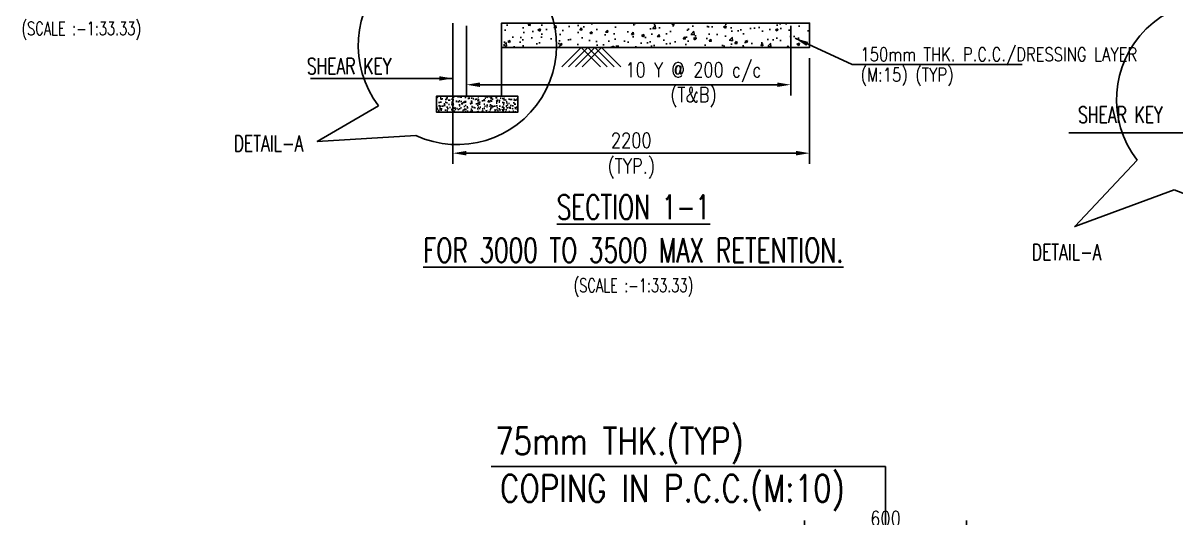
# Model space of a CAD drawing. Extents: x 345615 to 1272425, y -526289 to -156124.
# Drawn here: x 639384 to 660712, y -308272 to -299115 of the extents above; entities that cross this region are included whole.
import ezdxf
from ezdxf.enums import TextEntityAlignment as Align

# ---------------------------------------------------------------- set-up
doc = ezdxf.new("R2010")
doc.units = 0
doc.header["$LTSCALE"] = 500
doc.header["$MEASUREMENT"] = 0
doc.header["$PDMODE"] = 35
doc.header["$PDSIZE"] = -15
doc.layers.get('DEFPOINTS').update_dxf_attribs({"color": 4})
for name, color, linetype in [('PCC', 7, 'Continuous'), ('S-DIM-1', 5, 'Continuous'), ('S-FOOTING', 4, 'Continuous'), ('S-PCC', 9, 'Continuous'), ('S-TEXT', 2, 'Continuous'), ('S-TEXT-1', 4, 'Continuous'), ('S-TITIL', 6, 'Continuous')]:
    doc.layers.add(name, color=color, linetype=linetype)
doc.styles.add('ROMANS', font='simplex.shx', dxfattribs={"width": 0.8, "height": 275, "bigfont": 'bigfont.shx'})
doc.dimstyles.new('dim100', dxfattribs={"dimtxt": 250, "dimasz": 250, "dimexe": 200, "dimexo": 200, "dimgap": 100, "dimtad": 1, "dimdec": 0, "dimzin": 0, "dimdsep": 46, "dimtxsty": 'ROMANS', "dimcen": 0, "dimclrd": 5, "dimclre": 5, "dimclrt": 4, "dimadec": 0, "dimazin": 0, "dimtfac": 1, "dimtdec": 0, "dimtix": 1, "dimtofl": 0, "dimtmove": 2, "dimatfit": 3, "dimfxl": 0, "dimtolj": 1, "dimtzin": 0, "dimlwd": -1, "dimlwe": -1, "dimarcsym": 0})
doc.dimstyles.new('dim20', dxfattribs={"dimtxt": 250, "dimasz": 250, "dimexe": 200, "dimexo": 200, "dimgap": 100, "dimtad": 1, "dimdec": 0, "dimlfac": 0.2, "dimzin": 0, "dimdsep": 46, "dimtxsty": 'ROMANS', "dimcen": 0, "dimclrd": 5, "dimclre": 5, "dimclrt": 4, "dimadec": 0, "dimazin": 0, "dimtfac": 1, "dimtdec": 0, "dimtix": 1, "dimtofl": 0, "dimtmove": 2, "dimatfit": 3, "dimfxl": 0, "dimtolj": 1, "dimtzin": 0, "dimlwd": -1, "dimlwe": -1, "dimarcsym": 0})
doc.dimstyles.new('dim33.33', dxfattribs={"dimtxt": 250, "dimasz": 250, "dimexe": 200, "dimexo": 200, "dimgap": 100, "dimtad": 1, "dimdec": 0, "dimlfac": 0.333331, "dimzin": 0, "dimdsep": 46, "dimtxsty": 'ROMANS', "dimcen": 0, "dimclrd": 5, "dimclre": 5, "dimclrt": 4, "dimadec": 0, "dimazin": 0, "dimtfac": 1, "dimtdec": 0, "dimtix": 1, "dimtofl": 0, "dimtmove": 2, "dimatfit": 3, "dimfxl": 0, "dimtolj": 1, "dimtzin": 0, "dimlwd": -1, "dimlwe": -1, "dimarcsym": 0})

# ---------------------------------------------------------------- blocks, each defined once
blk = doc.blocks.new('*D186')
at = {"layer": 'DEFPOINTS', "color": 0}
for p in [(653840, -308522), (653840, -309316), (656840, -309316)]:
    blk.add_point(p, dxfattribs=at)
at = {"layer": 'S-DIM-1', "color": 5}
for p, q in [((653840, -309116), (653840, -308322)), ((656840, -309116), (656840, -308322)), ((656590, -308522), (654090, -308522))]:
    blk.add_line(p, q, dxfattribs=at)
for points in [[(654090, -308480), (654090, -308564), (653840, -308522)], [(656590, -308480), (656590, -308564), (656840, -308522)]]:
    blk.add_solid(points, dxfattribs=at)
at = {"layer": 'S-DIM-1', "color": 4, "insert": (655340, -308284), "char_height": 275, "attachment_point": 5, "style": 'ROMANS'}
blk.add_mtext('\\A1;600', dxfattribs=at)
blk = doc.blocks.new('*D217')
at = {"layer": 'DEFPOINTS', "color": 0}
for p in [(647585, -298965, -19), (653585, -298965, -19), (653585, -300256)]:
    blk.add_point(p, dxfattribs=at)
at = {"layer": 'S-DIM-1', "color": 5}
for p, q in [((647585, -299165), (647585, -300456)), ((653585, -299165), (653585, -300456)), ((647835, -300256), (653335, -300256))]:
    blk.add_line(p, q, dxfattribs=at)
for points in [[(647835, -300215), (647835, -300298), (647585, -300256)], [(653335, -300215), (653335, -300298), (653585, -300256)]]:
    blk.add_solid(points, dxfattribs=at)
at = {"layer": 'S-DIM-1', "color": 4, "insert": (651785, -300256), "char_height": 275, "attachment_point": 5, "style": 'ROMANS'}
blk.add_mtext('\\A1;10 Y @ 200 c/c\\P(T&B)', dxfattribs=at)
blk = doc.blocks.new('*D218')
at = {"layer": 'DEFPOINTS', "color": 0}
for p in [(647335, -299565, -19), (653935, -299565, -19), (653935, -301523)]:
    blk.add_point(p, dxfattribs=at)
at = {"layer": 'S-DIM-1', "color": 5}
for p, q in [((647335, -299765), (647335, -301723)), ((653935, -299765), (653935, -301723)), ((647585, -301523), (653685, -301523))]:
    blk.add_line(p, q, dxfattribs=at)
for points in [[(647585, -301481), (647585, -301565), (647335, -301523)], [(653685, -301481), (653685, -301565), (653935, -301523)]]:
    blk.add_solid(points, dxfattribs=at)
at = {"layer": 'S-DIM-1', "color": 4, "char_height": 275, "style": 'ROMANS'}
for s, insert, attachment_point in [('\\A1;2200', (650635, -301423), 8), ('\\A1;(TYP.)', (650635, -301623), 2)]:
    blk.add_mtext(s, dxfattribs=dict(at, insert=insert, attachment_point=attachment_point))

msp = doc.modelspace()

# ---------------------------------------------------------------- hatches: boundary and pattern name
at = {"layer": 'PCC'}
h = msp.add_hatch(dxfattribs=at)
h.set_pattern_fill('AR-CONC', color=8, scale=22.5, angle=180, style=0)
h.set_pattern_definition([(130, (972419.8, -380422.71), (-161.38354, -14.11923), [16.875, -185.625]), (185, (972419.8, -380422.71), (31.21905, 169.24323), [13.5, -148.5]), (79.5486, (972406.36, -380423.89), (-130.16461, 155.1239), [14.34154, -157.756975]), (133.8158, (972419.8, -380377.7), (-240.12924, -37.24178), [25.3125, -278.4375]), (83.3644, (972399.8, -380380.81), (-210.29911, 219.17652), [21.51231, -236.63542]), (188.8158, (972419.8, -380377.7), (-210.29894, 219.17669), [20.25, -222.75]), (159, (972397.3, -380388.96), (-134.304087, -90.58925), [16.875, -185.625]), (214, (972397.3, -380388.96), (-54.74595, 163.15876), [13.5, -148.5]), (108.5486, (972386.11, -380396.51), (-189.05009, 72.56936), [14.34154, -157.756975]), (142.5, (972419.804, -380422.71), (-2.735967, 74.901117), [0, -146.7, 0, -150.75, 0, -149.0625]), (172.5, (972419.804, -380422.71), (-59.190646, 88.742635), [0, -85.95, 0, -143.325, 0, -56.8125]), (212.5, (972469.98, -380422.71), (-120.110048, -5.074846), [0, -56.25, 0, -175.5, 0, -232.875]), (222.5, (972492.48, -380422.71), (-131.216888, 22.52362), [0, -73.125, 0, -116.55, 0, -165.375])])
h.paths.add_polyline_path([(648235.316, -300465.18), (648535.316, -300465.18), (648535.316, -300765.18), (647335.316, -300765.18), (647035.316, -300765.18), (647035.316, -300465.18), (647335.316, -300465.18)])
at = {"layer": 'S-PCC', "linetype": 'ByBlock'}
h = msp.add_hatch(dxfattribs=at)
h.set_pattern_fill('AR-CONC,_O', color=256, scale=66.666667)
h.set_pattern_definition([(50, (-16448272.1, 112212.04), (478.173455, -41.834757), [50, -550]), (355, (-16448272.1, 112212.04), (-92.500889, 501.461422), [40, -440]), (100.4514445, (-16448232.26, 112208.55), (385.672564, 459.626661), [42.493461, -467.428075]), (46.1842, (-16448272.1, 112345.4), (711.49422, -110.346187), [75, -825]), (96.6356355, (-16448212.8, 112336.2), (623.107964, 649.4124), [63.740228, -701.142507]), (351.184164, (-16448272.1, 112345.4), (623.107963, 649.4124), [60, -660]), (21, (-16448205.44, 112312.04), (397.938035, -268.412594), [50, -550]), (326, (-16448205.44, 112312.04), (162.210221, 483.433363), [40, -440]), (71.4514447, (-16448172.3, 112289.67), (560.148251, 215.020769), [42.49346, -467.428075]), (37.5, (-16448272.11, 112212.04), (8.1065702, 221.9292359), [0, -434.6666667, 0, -446.6666667, 0, -441.6666667]), (7.5, (-16448272.1, 112212.04), (175.3796916, 262.9411413), [0, -254.6666667, 0, -424.6666667, 0, -168.3333333]), (327.5, (-16448420.78, 112212.04), (355.8816241, -15.0365812), [0, -166.6666667, 0, -520, 0, -690]), (317.5, (-16448487.44, 112212.04), (388.7907796, 66.736655), [0, -216.6666667, 0, -345.3333333, 0, -490])])
h.paths.add_polyline_path([(648235.316, -299565.18), (648235.316, -299115.18), (653935.316, -299115.18), (653935.316, -299565.18)])

# ---------------------------------------------------------------- linework, layer by layer
at = {"layer": 'PCC', "color": 8, "elevation": -8.324}
msp.add_lwpolyline([(648235.316, -300465.18), (648535.316, -300465.18), (648535.316, -300765.18), (647335.316, -300765.18), (647035.316, -300765.18), (647035.316, -300465.18), (647335.316, -300465.18)], dxfattribs=at)
at = {"layer": 'S-FOOTING'}
for p, q in [((647335.316, -299115.18, -8.324), (647335.316, -300465.18, -8.324)), ((648235.316, -299115.18, -8.324), (648235.316, -300465.18, -8.324)), ((648235.316, -300465.18, -8.324), (647335.316, -300465.18, -8.324))]:
    msp.add_line(p, q, dxfattribs=at)
at = {"layer": 'S-PCC', "elevation": -8.324}
msp.add_lwpolyline([(648235.316, -299565.18), (648235.316, -299115.18), (653935.316, -299115.18), (653935.316, -299565.18)], close=True, dxfattribs=at)
for points in [[(650065.027, -299923.153), (649707.054, -299565.18), (649349.082, -299923.153)], [(650191.59, -299923.153), (649833.617, -299565.18), (649475.644, -299923.153)], [(650318.152, -299923.153), (649960.179, -299565.18), (649602.207, -299923.153)], [(650444.715, -299923.153), (650086.742, -299565.18), (649728.769, -299923.153)]]:
    msp.add_lwpolyline(points, dxfattribs=at)
at = {"layer": 'S-TEXT', "color": 2, "ltscale": 11, "elevation": -8.324}
for points in [[(645960.991, -300646.103), (644825.089, -301307.266), (646648.76, -301196.039)], [(659991.957, -301650.807), (658841.304, -302880.314), (660679.726, -302200.742)]]:
    msp.add_lwpolyline(points, dxfattribs=at)
at = {"layer": 'S-TEXT', "color": 2, "ltscale": 11}
for centre in [(647417.468, -299529.624, -8.324), (661448.434, -300534.328, -8.324)]:
    msp.add_arc(centre, 1835.17, 245.2363728, 217.472373, dxfattribs=at)

# ---------------------------------------------------------------- texts
at = {"color": 4, "style": 'ROMANS', "width": 0.8}
for s, p in [('75mm THK.(TYP)', (648115.465, -307101.377)), ('COPING IN P.C.C.(M:10)', (648206.133, -307973.321))]:
    msp.add_text(s, height=500, dxfattribs=at).set_placement(p)
at = {"layer": 'S-TEXT', "style": 'ROMANS', "width": 0.7}
for p in [(640459.77, -299214.94, 11.093), (650675.061, -303969.582, 11.093)]:
    msp.add_text('(SCALE :-1:33.33)', height=250, dxfattribs=at).set_placement(p, align=Align.MIDDLE_CENTER)
at = {"layer": 'S-TEXT', "color": 2, "ltscale": 11, "style": 'ROMANS', "width": 0.7}
for p in [(643926.331, -301493.025, -110.28), (658690.932, -303503.716, -110.28)]:
    msp.add_text('DETAIL-A', height=300, dxfattribs=at).set_placement(p, align=Align.CENTER)
at = {"layer": 'S-TEXT-1', "style": 'ROMANS', "width": 0.8}
for s, p in [('150mm THK. P.C.C./DRESSING LAYER', (654876.988, -299693.895, 181.263)), ('(M:15) (TYP)', (654876.988, -300070.466, 181.263))]:
    msp.add_text(s, height=250, dxfattribs=at).set_placement(p, align=Align.MIDDLE_LEFT)
at = {"layer": 'S-TEXT-1', "style": 'ROMANS', "width": 0.7}
for p in [(645417.485, -300063.096, -224.303), (659686.587, -300961.962, -224.303)]:
    msp.add_text('SHEAR KEY', height=300, dxfattribs=at).set_placement(p, align=Align.CENTER)
at = {"layer": 'S-TITIL', "style": 'ROMANS', "width": 0.7}
for s, p in [('%%USECTION 1-1', (650675.061, -302519.582, 11.093)), ('%%UFOR 3000 TO 3500 MAX RETENTION.', (650675.061, -303319.582, 11.093))]:
    msp.add_text(s, height=450, dxfattribs=at).set_placement(p, align=Align.MIDDLE_CENTER)

# ---------------------------------------------------------------- dimensions: what is measured, and where the dimension line sits
at = {"layer": 'S-DIM-1'}
dim = msp.add_linear_dim(base=(653585.316, -300256.474, 11.093), p1=(647585.316, -298965.18, -8.324), p2=(653585.316, -298965.18, -8.324), text='10 Y @ 200 c/c\\X(T&B)', dimstyle='dim33.33', override={"dimtxt": 250, "dimasz": 250, "dimtmove": 0}, dxfattribs=at)
dim.commit()
dim.dimension.update_dxf_attribs({"geometry": '*D217', "text_midpoint": (651785.316, -300256.474, 11.093), "dimtype": 160})
dim = msp.add_linear_dim(base=(653935.316, -301523.043, 11.093), p1=(647335.316, -299565.18, -8.324), p2=(653935.316, -299565.18, -8.324), text='<>\\X(TYP.)', dimstyle='dim33.33', override={"dimtxt": 250, "dimasz": 250, "dimtmove": 0}, dxfattribs=at)
dim.commit()
dim.dimension.update_dxf_attribs({"geometry": '*D218', "text_midpoint": (650635.316, -301523.043, 11.093)})
dim = msp.add_linear_dim(base=(653840.295, -308521.977), p1=(656840.295, -309315.9), p2=(653840.295, -309315.9), dimstyle='dim20', dxfattribs=at)
dim.commit()
dim.dimension.update_dxf_attribs({"geometry": '*D186', "text_midpoint": (655340.295, -308284.477)})

# ---------------------------------------------------------------- leaders
for points, dimstyle in [([(653664.816, -299396.724, -8.324), (654721.316, -299882.181, -8.324), (657870.241, -299882.181, -8.324)], 'dim100'), ([(655340.295, -309519.645), (655340.295, -307322.145), (648045.295, -307322.145)], 'dim20')]:
    msp.add_leader(points, dimstyle=dimstyle, dxfattribs=at)
at = {"layer": 'S-TEXT-1', "ltscale": 0.3}
for points in [[(647335.316, -300139.943, -8.324), (644699.138, -300139.943, -8.324)], [(661366.282, -301144.647, -8.324), (658730.104, -301144.647, -8.324)]]:
    msp.add_leader(points, dimstyle='dim33.33', override={"dimgap": 100, "dimtad": 0, "dimarcsym": 1}, dxfattribs=at)

doc.saveas('drawing.dxf')
